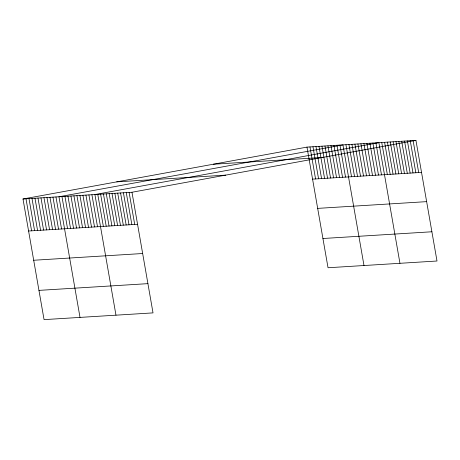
<?xml version="1.0" encoding="UTF-8"?>
<svg xmlns="http://www.w3.org/2000/svg" width="460" height="460" viewBox="0 0 460 460"><rect width="100%" height="100%" fill="white"/><g stroke="black" fill="none" stroke-linecap="round" stroke-linejoin="round"><path stroke-width="0.69" d="M23 198.99L131.968 192.251L153.019 312.886L44.056 319.625L23 198.99L306.981 147.114L415.943 140.375L437 261.01L328.032 267.749L306.981 147.114M131.968 192.251L415.943 140.375M213.267 164.231L322.23 157.492M116.713 181.873L225.682 175.133M312.57 179.136L421.532 172.402M317.67 208.38L426.638 201.641M28.589 231.012L137.557 224.279M322.931 238.504L431.894 231.771M33.695 260.256L142.657 253.517M38.95 290.381L147.919 283.647M413.097 140.553L418.686 172.575M410.245 140.731L415.834 172.753M407.399 140.904L412.988 172.931M404.547 141.082L410.136 173.104M401.695 141.254L407.284 173.282M398.849 141.433L404.438 173.46M395.997 141.611L401.586 173.633M393.145 141.784L398.734 173.811M390.298 141.962L395.887 173.989M387.447 142.14L393.035 174.162M384.6 142.312L390.189 174.34M381.748 142.491L387.337 174.518M399.953 263.304L378.896 142.669L94.915 194.545L115.972 315.175M375.9 142.853L381.489 174.875M372.905 143.037L378.494 175.064M369.909 143.221L375.498 175.248M366.913 143.411L372.502 175.433M363.917 143.595L369.506 175.617M360.916 143.779L366.505 175.8M357.92 143.963L363.509 175.99M354.924 144.147L360.513 176.174M351.929 144.337L357.518 176.358M348.933 144.52L354.522 176.542M345.937 144.704L351.526 176.732M363.992 265.523L342.941 144.888L58.96 196.765L80.011 317.4M339.94 145.078L345.529 177.1M336.944 145.262L342.533 177.284M333.948 145.446L339.537 177.468M330.953 145.63L336.542 177.658M327.957 145.814L333.546 177.842M324.961 146.004L330.55 178.026M321.966 146.188L327.554 178.21M318.964 146.372L324.559 178.399M315.968 146.556L321.557 178.583M312.972 146.746L318.561 178.767M309.977 146.93L315.566 178.952M129.116 192.429L134.705 224.451M126.264 192.602L131.853 224.63M123.418 192.78L129.007 224.808M120.566 192.958L126.155 224.98M117.714 193.131L123.303 225.158M114.868 193.309L120.457 225.331M112.016 193.487L117.605 225.509M109.164 193.66L114.758 225.687M106.317 193.838L111.906 225.86M103.465 194.017L109.054 226.038M100.619 194.189L106.208 226.216M97.767 194.367L103.356 226.389M91.919 194.73L97.508 226.751M88.924 194.913L94.513 226.935M85.928 195.097L91.517 227.125M82.932 195.281L88.521 227.309M79.936 195.471L85.525 227.493M76.941 195.655L82.53 227.677M73.939 195.839L79.528 227.867M70.943 196.023L76.532 228.051M67.948 196.213L73.537 228.235M64.952 196.397L70.541 228.419M61.956 196.581L67.545 228.603M55.965 196.949L61.554 228.976M52.963 197.139L58.552 229.16M49.968 197.323L55.556 229.344M46.972 197.507L52.561 229.534M43.976 197.691L49.565 229.718M40.98 197.88L46.569 229.902M37.984 198.064L43.573 230.086M34.989 198.248L40.578 230.27M31.987 198.433L37.576 230.46M28.991 198.617L34.581 230.644M25.996 198.806L31.585 230.828"/></g></svg>
